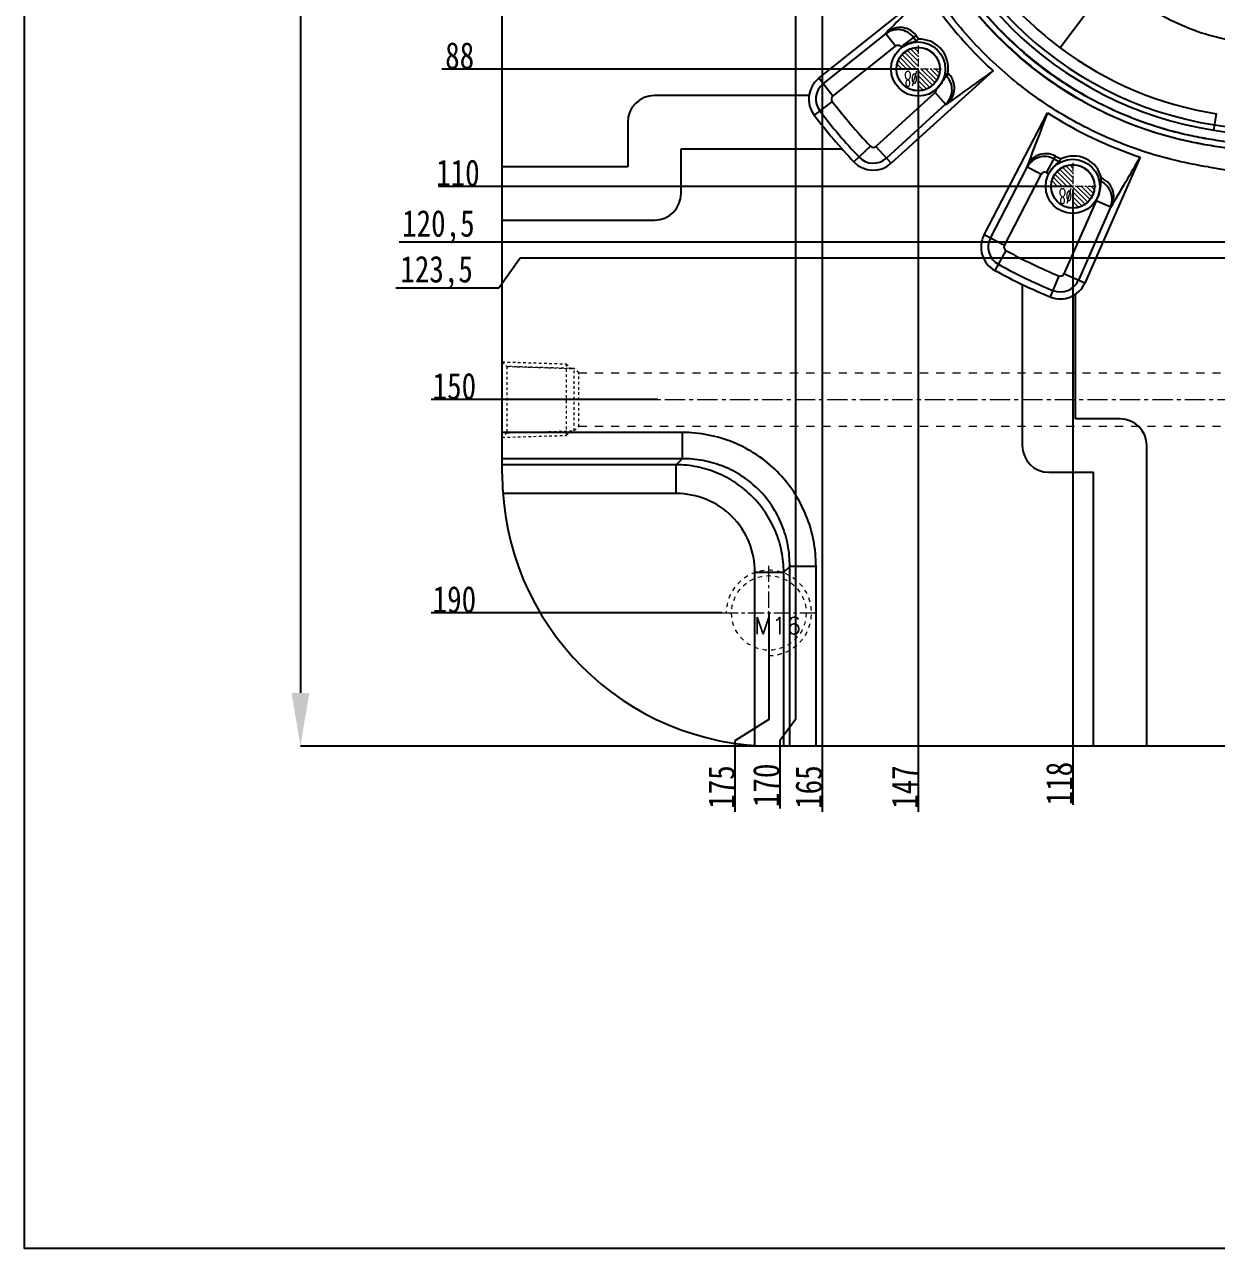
# Model space of a CAD drawing. Header units: millimetres. Extents: x 1937 to 4271, y -9032 to 1737.
# Drawn here: x 2401.4 to 2625, y -2725.7 to -2496.1 of the extents above; entities that cross this region are included whole.
import ezdxf
from ezdxf.enums import TextEntityAlignment as Align

# ---------------------------------------------------------------- set-up
doc = ezdxf.new("R2010")
doc.units = ezdxf.units.MM
doc.header["$LTSCALE"] = 16.335
doc.header["$PDMODE"] = 3
doc.header["$PDSIZE"] = 0.3125
doc.linetypes.add('CENTER', pattern=[0.6, 0.375, -0.075, 0.075, -0.075])
doc.linetypes.add('HIDDEN', pattern=[0.2, 0.1, -0.1])
doc.layers.get('0').update_dxf_attribs({"linetype": 'CONTINUOUS'})
doc.layers.get('Defpoints').update_dxf_attribs({"linetype": 'CONTINUOUS'})
for name, color, linetype, lineweight in [('cool', 153, 'HIDDEN', 9), ('epin', 13, 'CONTINUOUS', 9), ('screw', 33, 'CONTINUOUS', 13)]:
    doc.layers.add(name, color=color, linetype=linetype, lineweight=lineweight)
doc.layers.add('dim', color=3, linetype='CONTINUOUS')
doc.styles.get("Standard").update_dxf_attribs({"font": 'txt', "width": 0.8})
doc.styles.add('TXT', font='txt.shx', dxfattribs={"bigfont": 'gbcbig.shx'})
doc.styles.add('TXT05', font='txt.shx', dxfattribs={"width": 0.5, "bigfont": 'gbcbig.shx'})
doc.dimstyles.new('副本 ISO-25-1', dxfattribs={"dimtxt": 10, "dimasz": 10, "dimexe": 0, "dimexo": 0, "dimgap": 0, "dimtad": 1, "dimtxsty": 'Standard', "dimcen": 0, "dimclrd": 6, "dimclre": 6, "dimclrt": 4, "dimazin": 0, "dimtfac": 1, "dimtofl": 0, "dimtmove": 0, "dimatfit": 3, "dimfxl": 0, "dimarcsym": 0})

# ---------------------------------------------------------------- blocks, each defined once
blk = doc.blocks.new('*D86')
at = {"color": 6, "lineweight": -2}
for p, q in [((2517.06, -2201.5), (2453.19, -2201.5)), ((2453.19, -2211.5), (2453.19, -2621.5)), ((2558.49, -2631.5), (2453.19, -2631.5))]:
    blk.add_line(p, q, dxfattribs=at)
at = {"color": 6}
for points in [[(2451.52, -2211.5), (2454.86, -2211.5), (2453.19, -2201.5)], [(2451.52, -2621.5), (2454.86, -2621.5), (2453.19, -2631.5)]]:
    blk.add_solid(points, dxfattribs=at)
at = {"layer": 'Defpoints', "color": 0}
for p in [(2517.06, -2201.5), (2453.19, -2631.5), (2558.49, -2631.5)]:
    blk.add_point(p, dxfattribs=at)
at = {"color": 4, "insert": (2448.19, -2439.88), "char_height": 10, "attachment_point": 5, "rotation": 90}
blk.add_mtext('430', dxfattribs=at)
blk = doc.blocks.new('screw_m16_g')
at = {"layer": 'screw', "color": 1, "linetype": 'CENTER', "ltscale": 0.497582}
for p, q in [((0, -8.8), (0, 8.8)), ((-8.8, 0), (8.8, 0))]:
    blk.add_line(p, q, dxfattribs=at)
at = {"layer": 'screw', "linetype": 'HIDDEN', "ltscale": 0.497582}
blk.add_circle((0, 0), 7, dxfattribs=at)
at = {"layer": 'screw', "color": 92, "linetype": 'HIDDEN', "ltscale": 0.497582}
blk.add_arc((0, 0), 8, 270, 180, dxfattribs=at)
at = {"layer": 'screw', "color": 6, "style": 'TXT'}
blk.add_text('M16', height=3.2, dxfattribs=at).set_placement((-2.72, -4))
blk = doc.blocks.new('cool_jt_f12')
at = {"layer": 'cool', "ltscale": 0.3}
for p, q in [((0, 7.0785), (0.856, 6.2225)), ((0, 7.0785), (12, 6.7035)), ((0.856, 6.2225), (0.856, -6.2225)), ((13.5, 5.827375), (0.856, 6.2225)), ((0.856, 6.2225), (13.5, 5.827375)), ((12, 6.7035), (12.856, 5.8475)), ((12, 6.7035), (12, -6.7035)), ((14.327375, 5), (13.5, 5.827375)), ((13.5, -5.827375), (13.5, 5.827375)), ((14.327375, -5), (14.327375, 5)), ((0.856, -6.2225), (0, -7.0785)), ((0, -7.0785), (12, -6.7035)), ((0.856, -6.2225), (13.5, -5.827375)), ((12, -6.7035), (12.856, -5.8475)), ((13.5, -5.827375), (14.327375, -5))]:
    blk.add_line(p, q, dxfattribs=at)
blk = doc.blocks.new('7')
at = {"layer": 'cool', "ltscale": 0.932966}
for p, q in [((72.6, -1087.21), (493.94, -1087.21)), ((72.6, -1097.21), (493.94, -1097.21))]:
    blk.add_line(p, q, dxfattribs=at)
at = {"layer": 'cool', "color": 1, "linetype": 'CENTER', "ltscale": 0.621977}
blk.add_line((58.27, -1092.21), (508.27, -1092.21), dxfattribs=at)
at = {"layer": 'cool', "ltscale": 0.932966}
blk.add_blockref('cool_jt_f12', (58.27, -1092.21), dxfattribs=at)
at = {"layer": 'cool', "ltscale": 0.932966, "rotation": 180}
blk.add_blockref('cool_jt_f12', (508.27, -1092.21), dxfattribs=at)
blk = doc.blocks.new('epin_ejp_8')
at = {"layer": 'epin'}
h = blk.add_hatch(dxfattribs=at)
h.set_pattern_fill('_ANSI31', color=123, scale=0.2, angle=90, style=0)
h.set_pattern_definition([(135, (-263.1036, 1313.3417), (-0.4490128, -0.4490128), [])])
h.paths.add_polyline_path([(0, 4, 0.414214), (-4, 0), (0, 0)])
h.paths.add_polyline_path([(4, 0), (0, 0), (0, -4, 0.414214)])
at = {"layer": 'epin', "color": 1, "linetype": 'CENTER', "ltscale": 0.248791}
for p, q in [((0, -4.4), (0, 4.4)), ((-4.4, 0), (4.4, 0))]:
    blk.add_line(p, q, dxfattribs=at)
at = {"layer": 'epin'}
blk.add_circle((0, 0), 4, dxfattribs=at)
at = {"layer": 'epin', "color": 6, "style": 'TXT05', "width": 0.5}
blk.add_text('%%c8', height=2.8, dxfattribs=at).set_placement((1.33, 1.8), align=Align.MIDDLE)
blk = doc.blocks.new('11')
at = {"layer": 'epin', "color": 4, "rotation": 180}
for p in [(2569.05, -1030.21), (2598.05, -1052.21)]:
    blk.add_blockref('epin_ejp_8', p, dxfattribs=at)
blk = doc.blocks.new('*D147')
at = {"layer": 'Defpoints', "color": 0}
for p in [(2716.05, -2416.5), (2486.4, -2504.5), (2569.05, -2504.5)]:
    blk.add_point(p, dxfattribs=at)
at = {"layer": 'dim', "color": 6, "lineweight": -2}
blk.add_line((2569.05, -2504.5), (2479.73, -2504.5), dxfattribs=at)
at = {"layer": 'dim', "color": 4, "insert": (2483.06, -2502), "char_height": 5, "attachment_point": 5}
blk.add_mtext('88', dxfattribs=at)
blk = doc.blocks.new('*D148')
at = {"layer": 'Defpoints', "color": 0}
for p in [(2716.05, -2416.5), (2486.4, -2526.5), (2598.05, -2526.5)]:
    blk.add_point(p, dxfattribs=at)
at = {"layer": 'dim', "color": 6, "lineweight": -2}
blk.add_line((2598.05, -2526.5), (2479.06, -2526.5), dxfattribs=at)
at = {"layer": 'dim', "color": 4, "insert": (2482.73, -2524), "char_height": 5, "attachment_point": 5}
blk.add_mtext('110', dxfattribs=at)
blk = doc.blocks.new('*D149')
at = {"layer": 'Defpoints', "color": 0}
for p in [(2716.05, -2416.5), (2676.05, -2540), (2486.4, -2545.59)]:
    blk.add_point(p, dxfattribs=at)
at = {"layer": 'dim', "color": 6, "lineweight": -2}
for p, q in [((2494.4, -2540), (2490.4, -2545.59)), ((2676.05, -2540), (2494.4, -2540)), ((2490.4, -2545.59), (2471.06, -2545.59))]:
    blk.add_line(p, q, dxfattribs=at)
at = {"layer": 'dim', "color": 4, "insert": (2478.73, -2542.67), "char_height": 5, "attachment_point": 5}
blk.add_mtext('123,5', dxfattribs=at)
blk = doc.blocks.new('*D150')
at = {"layer": 'Defpoints', "color": 0}
for p in [(2716.05, -2416.5), (2486.4, -2537), (2640.47, -2537)]:
    blk.add_point(p, dxfattribs=at)
at = {"layer": 'dim', "color": 6, "lineweight": -2}
blk.add_line((2640.47, -2537), (2471.73, -2537), dxfattribs=at)
at = {"layer": 'dim', "color": 4, "insert": (2479.06, -2534.09), "char_height": 5, "attachment_point": 5}
blk.add_mtext('120,5', dxfattribs=at)
blk = doc.blocks.new('*D151')
at = {"layer": 'Defpoints', "color": 0}
for p in [(2716.05, -2416.5), (2486.4, -2566.5), (2520.22, -2566.5)]:
    blk.add_point(p, dxfattribs=at)
at = {"layer": 'dim', "color": 6, "lineweight": -2}
blk.add_line((2520.22, -2566.5), (2477.73, -2566.5), dxfattribs=at)
at = {"layer": 'dim', "color": 4, "insert": (2482.06, -2564), "char_height": 5, "attachment_point": 5}
blk.add_mtext('150', dxfattribs=at)
blk = doc.blocks.new('*D152')
at = {"layer": 'Defpoints', "color": 0}
for p in [(2716.05, -2416.5), (2486.4, -2606.5), (2532.25, -2606.5, 0)]:
    blk.add_point(p, dxfattribs=at)
at = {"layer": 'dim', "color": 6, "lineweight": -2}
blk.add_line((2532.25, -2606.5), (2477.73, -2606.5), dxfattribs=at)
at = {"layer": 'dim', "color": 4, "insert": (2482.06, -2604), "char_height": 5, "attachment_point": 5}
blk.add_mtext('190', dxfattribs=at)
blk = doc.blocks.new('*D135')
at = {"layer": 'Defpoints', "color": 0}
for p in [(2716.05, -2416.5), (2598.05, -2527.16), (2598.05, -2634.51)]:
    blk.add_point(p, dxfattribs=at)
at = {"layer": 'dim', "color": 6, "lineweight": -2}
blk.add_line((2598.05, -2527.16), (2598.05, -2642.51), dxfattribs=at)
at = {"layer": 'dim', "color": 4, "insert": (2595.55, -2638.51), "char_height": 5, "attachment_point": 5, "rotation": 90}
blk.add_mtext('118', dxfattribs=at)
blk = doc.blocks.new('*D136')
at = {"layer": 'Defpoints', "color": 0}
for p in [(2716.05, -2416.5), (2569.05, -2504.68), (2569.05, -2634.51)]:
    blk.add_point(p, dxfattribs=at)
at = {"layer": 'dim', "color": 6, "lineweight": -2}
blk.add_line((2569.05, -2504.68), (2569.05, -2643.84), dxfattribs=at)
at = {"layer": 'dim', "color": 4, "insert": (2566.55, -2639.17), "char_height": 5, "attachment_point": 5, "rotation": 90}
blk.add_mtext('147', dxfattribs=at)
blk = doc.blocks.new('*D153')
at = {"layer": 'Defpoints', "color": 0}
for p in [(2716.05, -2416.5), (2546.05, -2442.9), (2543.09, -2634.51)]:
    blk.add_point(p, dxfattribs=at)
at = {"layer": 'dim', "color": 6, "lineweight": -2}
for p, q in [((2546.05, -2442.9), (2546.05, -2626.51)), ((2546.05, -2626.51), (2543.09, -2630.51)), ((2543.09, -2630.51), (2543.09, -2643.17))]:
    blk.add_line(p, q, dxfattribs=at)
at = {"layer": 'dim', "color": 4, "insert": (2540.59, -2638.84), "char_height": 5, "attachment_point": 5, "rotation": 90}
blk.add_mtext('170', dxfattribs=at)
blk = doc.blocks.new('*D154')
at = {"layer": 'Defpoints', "color": 0}
for p in [(2716.05, -2416.5), (2551.05, -2476.9), (2551.05, -2634.51)]:
    blk.add_point(p, dxfattribs=at)
at = {"layer": 'dim', "color": 6, "lineweight": -2}
blk.add_line((2551.05, -2476.9), (2551.05, -2643.84), dxfattribs=at)
at = {"layer": 'dim', "color": 4, "insert": (2548.55, -2639.17), "char_height": 5, "attachment_point": 5, "rotation": 90}
blk.add_mtext('165', dxfattribs=at)
blk = doc.blocks.new('*D139')
at = {"layer": 'Defpoints', "color": 0}
for p in [(2716.05, -2416.5), (2541.05, -2606.5), (2534.69, -2634.51)]:
    blk.add_point(p, dxfattribs=at)
at = {"layer": 'dim', "color": 6, "lineweight": -2}
for p, q in [((2541.05, -2606.5), (2541.05, -2626.51)), ((2541.05, -2626.51), (2534.69, -2630.51)), ((2534.69, -2630.51), (2534.69, -2643.84))]:
    blk.add_line(p, q, dxfattribs=at)
at = {"layer": 'dim', "color": 4, "insert": (2532.19, -2639.17), "char_height": 5, "attachment_point": 5, "rotation": 90}
blk.add_mtext('175', dxfattribs=at)

msp = doc.modelspace()

# ---------------------------------------------------------------- linework, layer by layer
at = {"color": 7, "linetype": 'Continuous'}
for p, q in [((2491.045, -2580.503), (2491.045, -2227.503)), ((2605.351, -2487.606), (2595.692, -2500.525)), ((2550.397, -2506.227), (2570.579, -2490.133)), ((2551.224, -2507.264), (2562.955, -2497.909)), ((2564.797, -2500.219), (2562.903, -2497.844)), ((2568.654, -2498.201), (2565.819, -2500.347)), ((2553.066, -2509.574), (2564.797, -2500.219)), ((2553.066, -2509.574), (2550.397, -2506.227)), ((2583.088, -2504.826), (2563.981, -2522.182)), ((2574.817, -2505.439), (2573.896, -2506.319)), ((2572.209, -2508.925), (2561.103, -2519.013)), ((2574.251, -2511.173), (2572.209, -2508.925)), ((2548.577, -2509.473), (2519.583, -2509.473)), ((2552.943, -2510.572), (2549.554, -2513.158)), ((2574.195, -2511.112), (2563.089, -2521.2)), ((2581.408, -2535.597), (2593.3, -2512.687)), ((2624.528, -2515.96), (2625.002, -2512.877)), ((2514.583, -2514.473), (2514.583, -2522.842)), ((2524.583, -2527.842), (2524.583, -2519.473)), ((2524.583, -2519.473), (2554.764, -2519.473)), ((2560.097, -2518.976), (2556.991, -2521.921)), ((2563.981, -2522.182), (2561.103, -2519.013)), ((2514.583, -2522.842), (2491.045, -2522.842)), ((2582.585, -2536.208), (2589.497, -2522.891)), ((2592.119, -2524.252), (2589.423, -2522.853)), ((2593.105, -2523.954), (2594.822, -2520.84)), ((2610.703, -2521.021), (2600.307, -2544.648)), ((2585.208, -2537.569), (2592.119, -2524.252)), ((2602.431, -2529.191), (2596.389, -2542.924)), ((2605.212, -2530.414), (2602.431, -2529.191)), ((2605.136, -2530.381), (2599.093, -2544.114)), ((2491.045, -2532.842), (2519.583, -2532.842)), ((2585.208, -2537.569), (2581.408, -2535.597)), ((2585.501, -2538.532), (2583.448, -2542.288)), ((2595.455, -2543.299), (2593.822, -2547.237)), ((2600.307, -2544.648), (2596.389, -2542.924)), ((2588.565, -2544.89), (2588.565, -2575.122)), ((2598.565, -2570.122), (2598.565, -2546.753)), ((2606.934, -2570.122), (2598.565, -2570.122)), ((2524.773, -2572.663), (2491.045, -2572.663)), ((2524.773, -2572.663), (2524.773, -2577.587)), ((2611.934, -2631.503), (2611.934, -2575.122)), ((2524.773, -2577.587), (2491.045, -2577.587)), ((2523.658, -2578.702), (2524.773, -2577.587)), ((2523.658, -2578.702), (2491.045, -2578.702)), ((2523.658, -2584.118), (2523.658, -2578.702)), ((2593.565, -2580.122), (2601.934, -2580.122)), ((2601.934, -2631.503), (2601.934, -2580.122)), ((2523.658, -2584.118), (2491.173, -2584.118)), ((2543.846, -2598.891), (2544.961, -2597.776)), ((2544.961, -2631.503), (2544.961, -2597.776)), ((2549.885, -2597.776), (2544.961, -2597.776)), ((2549.885, -2631.503), (2549.885, -2597.776)), ((2538.43, -2631.375), (2538.43, -2598.891)), ((2538.43, -2598.891), (2543.846, -2598.891)), ((2543.846, -2631.503), (2543.846, -2598.891)), ((2672.607, -2631.503), (2542.045, -2631.503))]:
    msp.add_line(p, q, dxfattribs=at)
msp.add_lwpolyline([(2401.436, -2102.484), (3212.141, -2102.484), (3212.141, -2725.711), (2401.436, -2725.711)], close=True)
for centre, radius in [((2569.045, -2504.503), 5.08), ((2569.045, -2504.503), 4.084), ((2598.045, -2526.503), 5.08), ((2598.045, -2526.503), 4.084)]:
    msp.add_circle(centre, radius, dxfattribs=at)
for centre, radius, start, end in [((2634.992, -2447.965), 67.794, 188.97362, 261.251), ((2634.992, -2447.965), 68.796, 188.97362, 261.251), ((2634.992, -2447.965), 76.988, 213.21116, 227.60922), ((2634.992, -2447.965), 65.628, 220.30442, 233.21341), ((2565.246, -2500.782), 3.674, 37.13543, 128.56935), ((2634.992, -2447.965), 83.814, 217.13543, 217.69367), ((2634.992, -2447.965), 83.213, 217.13544, 217.74417), ((2571.908, -2504.062), 5.831, 117.76507, 123.72075), ((2569.306, -2504.279), 5.378, 357.60861, 91.22634), ((2565.246, -2500.782), 0.719, 37.13543, 128.56935), ((2634.992, -2447.965), 86.769, 217.13543, 217.25012), ((2635.126, -2447.903), 65.758, 233.15205, 261.14367), ((2569.274, -2504.28), 5.41, 350.05509, 357.63272), ((2553.515, -2510.136), 4.982, 128.56935, 217.34533), ((2571.725, -2508.392), 3.674, 312.25099, 43.68491), ((2569.919, -2501.742), 5.831, 317.49431, 323.44999), ((2634.992, -2447.965), 83.814, 223.5214, 223.68491), ((2634.992, -2447.965), 83.213, 223.47094, 223.68493), ((2553.515, -2510.136), 3.674, 128.56935, 217.34533), ((2571.725, -2508.392), 0.719, 312.25099, 7.82124), ((2519.583, -2514.473), 5, 90, 180), ((2553.515, -2510.136), 0.719, 128.56935, 217.34533), ((2634.992, -2447.965), 103.207, 217.34533, 223.47501), ((2634.992, -2447.965), 107.47, 217.34533, 223.47501), ((2634.992, -2447.965), 106.162, 217.34533, 223.47501), ((2634.992, -2447.965), 76.988, 237.21116, 251.60922), ((2716.045, -1921.294), 601.667, 261.250998, 278.749009), ((2716.045, -1921.294), 600.665, 261.250998, 278.749009), ((2560.619, -2518.481), 0.719, 223.47501, 312.25099), ((2560.619, -2518.481), 5, 223.47501, 312.25099), ((2560.619, -2518.481), 3.674, 223.47501, 312.25099), ((2592.758, -2524.584), 3.674, 61.13543, 152.56935), ((2634.992, -2447.965), 83.814, 241.13543, 241.85846), ((2634.992, -2447.965), 83.213, 241.13544, 241.90153), ((2600.509, -2524.921), 5.898, 142.98454, 148.86016), ((2598.191, -2526.193), 5.383, 13.23236, 116.37738), ((2716.047, -1921.27), 608.683, 261.251124, 267.680764), ((2592.758, -2524.584), 0.719, 61.13543, 152.56935), ((2634.992, -2447.965), 86.769, 241.13543, 241.44689), ((2597.683, -2523.601), 5.907, 340.81342, 346.69333), ((2601.773, -2528.901), 3.674, 336.25099, 66.09395), ((2519.583, -2527.842), 5, 270, 0), ((2601.773, -2528.901), 0.719, 336.25099, 353.49081), ((2585.846, -2537.901), 5, 152.56935, 241.34533), ((2585.846, -2537.901), 3.674, 152.56935, 241.34533), ((2585.846, -2537.901), 0.719, 152.56935, 241.34533), ((2634.992, -2447.965), 103.207, 241.34533, 247.47501), ((2634.992, -2447.965), 106.162, 241.34533, 247.47501), ((2634.992, -2447.965), 107.47, 241.34533, 247.47501), ((2595.73, -2542.634), 0.719, 247.47501, 336.25099), ((2595.73, -2542.634), 4.982, 247.47501, 336.25099), ((2595.73, -2542.634), 3.674, 247.47501, 336.25099), ((2606.934, -2575.122), 5, 0, 90), ((2593.565, -2575.122), 5, 180, 270), ((2542.045, -2580.503), 51, 180, 270)]:
    msp.add_arc(centre, radius, start, end, dxfattribs=at)
for points, knots in [([(2716.045, -2525.933), (2711.03, -2525.933), (2701, -2525.809), (2685.964, -2525.247), (2673.449, -2524.468), (2663.451, -2523.657), (2655.961, -2522.957), (2648.481, -2522.161), (2642.255, -2521.426), (2637.281, -2520.783), (2633.554, -2520.277), (2629.827, -2519.767), (2626.104, -2519.233), (2622.391, -2518.624), (2618.701, -2517.888), (2615.055, -2516.95), (2610.276, -2515.422), (2604.456, -2513.059), (2597.812, -2509.505), (2591.575, -2505.275), (2583.904, -2498.806), (2577.292, -2491.157), (2572.002, -2482.63), (2569.264, -2476.977), (2567.443, -2472.302), (2566.259, -2468.73), (2565.257, -2465.101), (2564.478, -2461.419), (2563.868, -2457.707), (2563.314, -2453.986), (2562.802, -2450.26), (2562.166, -2445.285), (2561.465, -2439.055), (2560.777, -2431.563), (2560.241, -2424.059), (2559.731, -2414.042), (2559.578, -2406.518), (2559.578, -2401.503)], [0, 0, 0, 0, 0.0625057, 0.1250113, 0.1875169, 0.2187702, 0.2500235, 0.2812767, 0.3125301, 0.3281567, 0.3437834, 0.3594098, 0.3750362, 0.3906669, 0.4062965, 0.4219237, 0.4375567, 0.4688073, 0.5000569, 0.531305, 0.5625527, 0.624961, 0.6562081, 0.6874557, 0.7030842, 0.7187159, 0.7343467, 0.7499712, 0.765602, 0.7812309, 0.7968563, 0.8124828, 0.8437364, 0.8749896, 0.9062429, 0.9374963, 1, 1, 1, 1]), ([(2559.641, -2401.503), (2559.641, -2406.516), (2559.794, -2414.037), (2560.304, -2424.051), (2560.839, -2431.552), (2561.529, -2439.04), (2562.224, -2445.268), (2562.865, -2450.24), (2563.385, -2453.964), (2563.912, -2457.687), (2564.731, -2462.633), (2566.22, -2468.732), (2568.776, -2475.817), (2572.056, -2482.598), (2577.345, -2491.122), (2583.954, -2498.767), (2591.623, -2505.233), (2597.859, -2509.459), (2604.501, -2513.01), (2611.479, -2515.845), (2617.511, -2517.585), (2622.425, -2518.586), (2626.141, -2519.167), (2629.864, -2519.691), (2633.586, -2520.224), (2637.312, -2520.728), (2642.284, -2521.362), (2648.507, -2522.102), (2655.985, -2522.895), (2663.472, -2523.596), (2673.466, -2524.405), (2685.975, -2525.184), (2701.006, -2525.745), (2711.032, -2525.87), (2716.045, -2525.87)], [0, 0, 0, 0, 0.0625074, 0.0937623, 0.1250172, 0.1562718, 0.1875268, 0.2031535, 0.2187809, 0.2344104, 0.2500371, 0.2812862, 0.3125352, 0.3437841, 0.375033, 0.4374448, 0.4686937, 0.4999426, 0.5311916, 0.5624404, 0.5936886, 0.609318, 0.624945, 0.6405735, 0.6562007, 0.6718277, 0.6874552, 0.7187098, 0.7499644, 0.7812191, 0.8124738, 0.8749823, 0.9374909, 1, 1, 1, 1]), ([(2716.045, -2524.791), (2711.067, -2524.791), (2701.112, -2524.667), (2686.187, -2524.113), (2673.766, -2523.344), (2663.842, -2522.544), (2656.407, -2521.852), (2648.982, -2521.069), (2641.567, -2520.191), (2635.396, -2519.391), (2630.468, -2518.69), (2626.773, -2518.156), (2623.08, -2517.607), (2619.414, -2516.886), (2615.794, -2515.964), (2611.039, -2514.486), (2605.252, -2512.168), (2598.642, -2508.671), (2592.436, -2504.494), (2584.805, -2498.092), (2578.233, -2490.508), (2572.983, -2482.044), (2570.272, -2476.429), (2568.473, -2471.786), (2567.302, -2468.238), (2566.322, -2464.633), (2565.564, -2460.975), (2564.951, -2457.292), (2564.408, -2453.598), (2563.91, -2449.898), (2563.279, -2444.96), (2562.584, -2438.777), (2561.907, -2431.34), (2561.376, -2423.892), (2560.872, -2413.949), (2560.721, -2406.481), (2560.721, -2401.503)], [0, 0, 0, 0, 0.0625071, 0.1250138, 0.1875202, 0.2187739, 0.2500276, 0.2812812, 0.3125347, 0.3437884, 0.3594143, 0.3750426, 0.3906705, 0.4062968, 0.4219275, 0.4375569, 0.4688044, 0.5000522, 0.5313, 0.5625478, 0.624956, 0.6562037, 0.6874515, 0.7030801, 0.7187116, 0.7343404, 0.7499667, 0.7655982, 0.7812253, 0.7968516, 0.8124786, 0.8437322, 0.8749862, 0.9062401, 0.9374942, 1, 1, 1, 1]), ([(2560.784, -2401.503), (2560.784, -2406.479), (2560.935, -2413.943), (2561.439, -2423.882), (2561.968, -2431.327), (2562.648, -2438.76), (2563.339, -2444.941), (2563.967, -2449.877), (2564.477, -2453.574), (2565.021, -2457.266), (2565.613, -2460.952), (2566.379, -2464.606), (2567.363, -2468.209), (2568.528, -2471.757), (2570.327, -2476.398), (2573.037, -2482.01), (2578.284, -2490.471), (2584.854, -2498.051), (2592.483, -2504.45), (2598.686, -2508.623), (2604.194, -2511.537), (2608.766, -2513.506), (2612.268, -2514.803), (2615.833, -2515.918), (2619.457, -2516.821), (2623.122, -2517.528), (2626.808, -2518.12), (2630.503, -2518.644), (2634.2, -2519.149), (2637.898, -2519.648), (2642.833, -2520.281), (2649.011, -2521.007), (2656.433, -2521.791), (2663.865, -2522.482), (2673.784, -2523.282), (2686.2, -2524.051), (2701.118, -2524.604), (2711.07, -2524.727), (2716.045, -2524.727)], [0, 0, 0, 0, 0.0625033, 0.0937563, 0.1250094, 0.1562623, 0.1875157, 0.203142, 0.2187673, 0.2343965, 0.2500262, 0.2656507, 0.2812819, 0.2969129, 0.3125413, 0.3437886, 0.3750353, 0.4374412, 0.4686888, 0.4999366, 0.5311858, 0.5468148, 0.5624474, 0.5780801, 0.5937066, 0.6093367, 0.6249669, 0.640593, 0.6562193, 0.6718458, 0.6874724, 0.7187255, 0.7499785, 0.7812315, 0.8124846, 0.8749896, 0.9374947, 1, 1, 1, 1]), ([(2623.464, -2522.871), (2619.532, -2522.26), (2611.747, -2520.432), (2600.657, -2515.883), (2590.419, -2509.647), (2581.285, -2501.883), (2573.485, -2492.78), (2567.209, -2482.566), (2562.617, -2471.494), (2560.758, -2463.716), (2560.132, -2459.786)], [0, 0, 0, 0, 0.1249935, 0.2500025, 0.3749994, 0.5, 0.6250006, 0.7499975, 0.8750065, 1, 1, 1, 1]), ([(2605.351, -2487.606), (2608.482, -2490.478), (2615.375, -2495.425), (2623.399, -2498.278), (2627.456, -2499.053)], [0, 0, 0, 0, 0.5071035, 1, 1, 1, 1]), ([(2568.654, -2498.201), (2568.297, -2497.73), (2567.374, -2496.975), (2565.709, -2496.593), (2564.128, -2496.902), (2563.258, -2497.488), (2562.903, -2497.844)], [0, 0, 0, 0, 0.2734654, 0.5283965, 0.7670894, 1, 1, 1, 1]), ([(2565.924, -2500.486), (2566.198, -2500.273), (2566.627, -2499.996), (2567.217, -2499.712), (2567.622, -2499.552), (2567.984, -2499.432), (2568.287, -2499.345), (2568.509, -2499.279), (2568.631, -2499.239), (2568.671, -2499.212)], [0, 0, 0, 0, 0.3415264, 0.4996908, 0.6438549, 0.7703888, 0.8751886, 0.9532968, 1, 1, 1, 1]), ([(2573.896, -2506.319), (2573.732, -2506.655), (2573.323, -2507.372), (2572.772, -2507.995), (2572.438, -2508.294)], [0, 0, 0, 0, 0.4545905, 1, 1, 1, 1]), ([(2574.217, -2505.682), (2574.195, -2505.706), (2574.152, -2505.781), (2574.047, -2505.993), (2573.963, -2506.181), (2573.896, -2506.319)], [0, 0, 0, 0, 0.1386666, 0.3572303, 1, 1, 1, 1]), ([(2574.251, -2511.173), (2574.66, -2510.88), (2575.377, -2510.114), (2575.934, -2508.603), (2575.823, -2506.898), (2575.225, -2505.866), (2574.817, -2505.439)], [0, 0, 0, 0, 0.232916, 0.471614, 0.726543, 1, 1, 1, 1]), ([(2594.822, -2520.84), (2594.305, -2520.555), (2593.154, -2520.24), (2591.478, -2520.569), (2590.159, -2521.494), (2589.602, -2522.383), (2589.423, -2522.853)], [0, 0, 0, 0, 0.2734654, 0.5283965, 0.7670894, 1, 1, 1, 1]), ([(2593.519, -2524.18), (2593.677, -2523.872), (2593.949, -2523.441), (2594.362, -2522.936), (2594.66, -2522.62), (2594.936, -2522.359), (2595.172, -2522.153), (2595.343, -2521.999), (2595.437, -2521.911), (2595.461, -2521.871)], [0, 0, 0, 0, 0.3419788, 0.5003279, 0.6445546, 0.771014, 0.8755691, 0.9534068, 1, 1, 1, 1]), ([(2605.212, -2530.414), (2605.464, -2529.982), (2605.807, -2528.997), (2605.707, -2527.399), (2604.926, -2525.892), (2603.972, -2525.189), (2603.431, -2524.961)], [0, 0, 0, 0, 0.2330454, 0.4717899, 0.7266061, 1, 1, 1, 1]), ([(2603.205, -2526.503), (2603.175, -2526.908), (2603.037, -2527.768), (2602.711, -2528.581), (2602.488, -2528.983)], [0, 0, 0, 0, 0.4692688, 1, 1, 1, 1]), ([(2603.262, -2525.542), (2603.248, -2525.582), (2603.239, -2525.696), (2603.231, -2525.902), (2603.225, -2526.181), (2603.214, -2526.389), (2603.205, -2526.503)], [0, 0, 0, 0, 0.1317368, 0.3498492, 0.6440527, 1, 1, 1, 1]), ([(2549.885, -2597.776), (2549.885, -2596.132), (2549.57, -2592.837), (2548.154, -2588.085), (2545.834, -2583.699), (2542.693, -2579.858), (2538.853, -2576.716), (2534.467, -2574.395), (2529.713, -2572.978), (2526.416, -2572.663), (2524.773, -2572.663)], [0, 0, 0, 0, 0.1250013, 0.2499852, 0.3749683, 0.4999487, 0.6249317, 0.7499353, 0.8749712, 1, 1, 1, 1]), ([(2544.961, -2597.776), (2544.971, -2596.452), (2544.737, -2593.795), (2543.622, -2589.956), (2541.769, -2586.411), (2539.242, -2583.309), (2536.14, -2580.781), (2532.595, -2578.927), (2528.755, -2577.812), (2526.097, -2577.578), (2524.773, -2577.587)], [0, 0, 0, 0, 0.1249577, 0.2499329, 0.3749341, 0.4999478, 0.6249641, 0.7499865, 0.8750147, 1, 1, 1, 1]), ([(2543.846, -2598.891), (2543.836, -2597.574), (2543.561, -2594.935), (2542.398, -2591.134), (2540.519, -2587.628), (2537.995, -2584.553), (2534.92, -2582.029), (2531.414, -2580.151), (2527.614, -2578.987), (2524.975, -2578.713), (2523.658, -2578.702)], [0, 0, 0, 0, 0.1249454, 0.2499596, 0.374974, 0.5000226, 0.6250583, 0.7500461, 0.8750471, 1, 1, 1, 1]), ([(2538.43, -2598.891), (2538.43, -2596.966), (2537.682, -2593.075), (2534.406, -2588.142), (2529.473, -2584.866), (2525.582, -2584.119), (2523.658, -2584.118)], [0, 0, 0, 0, 0.2500565, 0.5000228, 0.749949, 1, 1, 1, 1])]:
    msp.add_open_spline(points, degree=3, knots=knots, dxfattribs=at)
for points in [[(2562.903, -2497.844), (2565.461, -2495.273), (2568.02, -2492.703), (2570.579, -2490.133)], [(2583.088, -2504.826), (2580.143, -2506.942), (2577.197, -2509.058), (2574.251, -2511.173)], [(2593.3, -2512.687), (2592.007, -2516.075), (2590.715, -2519.464), (2589.423, -2522.853)], [(2605.212, -2530.414), (2607.043, -2527.284), (2608.873, -2524.153), (2610.703, -2521.021)]]:
    msp.add_open_spline(points, degree=3, dxfattribs=at)

# ---------------------------------------------------------------- block references
for name, p in [('11', (0, -1474.293)), ('7', (2432.778, -1474.293))]:
    msp.add_blockref(name, p)
at = {"layer": 'screw'}
msp.add_blockref('screw_m16_g', (2541.045, -2606.503, 0), dxfattribs=at)

# ---------------------------------------------------------------- dimensions: what is measured, and where the dimension line sits
dim = msp.add_linear_dim(base=(2453.189, -2631.503), p1=(2517.055, -2201.503), p2=(2558.493, -2631.503), angle=90, dimstyle='副本 ISO-25-1', override={"dimfxl": 1.25, "dimarcsym": 1})
dim.commit()
dim.dimension.update_dxf_attribs({"geometry": '*D86', "text_midpoint": (2453.189, -2439.876), "dimtype": 160})
at = {"layer": 'dim'}
for feature_location, offset, dtype, picture, middle in [((2676.045, -2540.003), (-189.649, -5.587), 0, '*D149', (2478.729, -2542.674)), ((2640.466, -2537.003), (-154.07, 0), 0, '*D150', (2479.063, -2534.087)), ((2520.221, -2566.503), (-33.824, 0), 0, '*D151', (2482.063, -2564.003)), ((2532.245, -2606.503, 0), (-45.849, 0), 0, '*D152', (2482.063, -2604.003)), ((2598.045, -2526.503), (-111.649, 0), 0, '*D148', (2482.729, -2524.003)), ((2569.045, -2504.503), (-82.649, 0), 0, '*D147', (2483.063, -2502.003)), ((2541.045, -2606.503), (-6.36, -28.003), 1, '*D139', (2532.185, -2639.174)), ((2546.045, -2442.903), (-2.953, -191.603), 1, '*D153', (2540.592, -2638.84)), ((2551.045, -2476.903), (0, -157.603), 1, '*D154', (2548.545, -2639.174)), ((2569.045, -2504.685), (0, -129.822), 1, '*D136', (2566.545, -2639.174)), ((2598.045, -2527.163), (0, -107.344), 1, '*D135', (2595.545, -2638.507))]:
    dim = msp.add_ordinate_dim(feature_location=feature_location, offset=offset, dtype=dtype, origin=(2716.045, -2416.503), dimstyle='副本 ISO-25-1', override={"dimtxt": 5, "dimasz": 2, "dimfxl": 1.25, "dimarcsym": 1}, dxfattribs=at)
    dim.commit()
    dim.dimension.update_dxf_attribs({"geometry": picture, "text_midpoint": middle})

doc.saveas('drawing.dxf')
